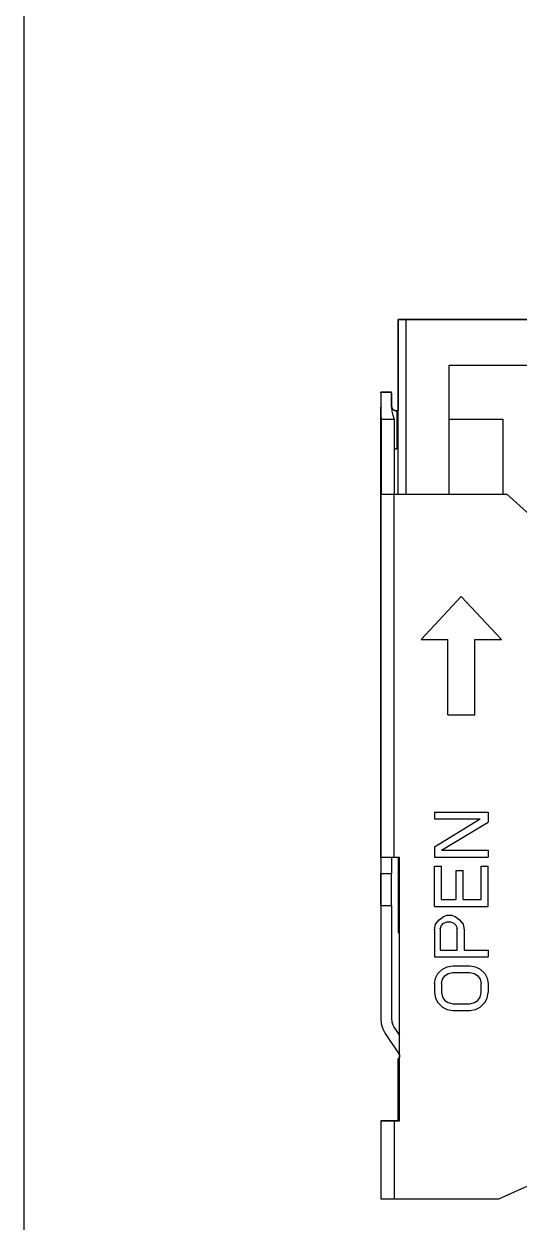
# Model space of a CAD drawing. Header units: inches. Extents: x 0 to 841, y -594 to 0.
# Drawn here: x 320.65 to 339.09, y -253.19 to -208.63 of the extents above; entities that cross this region are included whole.
import ezdxf

# ---------------------------------------------------------------- set-up
doc = ezdxf.new("R2010")
doc.units = ezdxf.units.IN
doc.header["$MEASUREMENT"] = 0

msp = doc.modelspace()

# ---------------------------------------------------------------- linework, layer by layer
at = {"color": 18, "true_color": 0x000000}
for p, q in [((320.646, -164.854), (320.646, -404.854)), ((339.586, -219.626), (334.586, -219.626)), ((334.586, -219.626), (334.586, -223.026)), ((334.586, -226.126), (334.586, -219.626)), ((334.586, -219.626), (334.886, -219.626)), ((334.886, -219.626), (339.586, -219.626)), ((334.886, -226.126), (334.886, -219.626)), ((336.486, -221.326), (339.586, -221.326)), ((336.486, -226.126), (336.486, -221.326)), ((334.336, -222.326), (333.936, -222.326)), ((333.936, -222.326), (333.936, -245.626)), ((333.936, -222.366), (333.936, -222.326)), ((333.936, -222.326), (334.336, -222.326)), ((333.936, -222.366), (333.936, -222.478)), ((334.336, -222.846), (334.336, -222.326)), ((334.336, -222.366), (334.336, -222.326)), ((334.336, -222.366), (334.336, -222.478)), ((333.936, -222.478), (333.936, -222.658)), ((333.936, -222.658), (333.936, -222.89)), ((334.336, -222.478), (334.336, -222.658)), ((334.336, -222.658), (334.336, -222.89)), ((333.936, -239.626), (333.936, -222.89)), ((333.936, -222.89), (333.938, -223.03)), ((333.938, -223.03), (333.944, -223.176)), ((333.944, -223.176), (333.946, -223.326)), ((334.336, -222.826), (334.336, -222.846)), ((334.34, -222.868), (334.336, -222.846)), ((334.336, -222.846), (334.336, -222.846)), ((334.336, -222.846), (334.34, -222.868)), ((334.336, -222.89), (334.352, -223.034)), ((334.336, -222.89), (334.336, -222.89)), ((334.342, -222.876), (334.34, -222.868)), ((334.34, -222.868), (334.342, -222.876)), ((334.354, -222.908), (334.342, -222.876)), ((334.342, -222.876), (334.354, -222.908)), ((334.352, -223.034), (334.39, -223.18)), ((334.36, -222.92), (334.354, -222.908)), ((334.354, -222.908), (334.36, -222.92)), ((334.376, -222.946), (334.36, -222.92)), ((334.36, -222.92), (334.376, -222.946)), ((334.384, -222.958), (334.376, -222.946)), ((334.376, -222.946), (334.384, -222.958)), ((334.406, -222.978), (334.384, -222.958)), ((334.384, -222.958), (334.406, -222.978)), ((334.39, -223.18), (334.436, -223.326)), ((334.418, -222.988), (334.406, -222.978)), ((334.406, -222.978), (334.418, -222.988)), ((334.442, -223.004), (334.418, -222.988)), ((334.418, -222.988), (334.442, -223.004)), ((334.458, -223.01), (334.442, -223.004)), ((334.442, -223.004), (334.458, -223.01)), ((334.486, -223.02), (334.458, -223.01)), ((334.458, -223.01), (334.486, -223.02)), ((334.496, -223.022), (334.486, -223.02)), ((334.486, -223.02), (334.496, -223.022)), ((334.516, -223.026), (334.496, -223.022)), ((334.496, -223.022), (334.516, -223.026)), ((334.586, -223.026), (334.516, -223.026)), ((334.516, -223.026), (334.536, -223.026)), ((334.536, -223.026), (334.586, -223.026)), ((334.536, -223.048), (334.536, -223.026)), ((334.536, -223.048), (334.536, -223.114)), ((334.536, -223.114), (334.536, -223.22)), ((334.536, -223.22), (334.536, -223.358)), ((333.946, -223.326), (333.946, -226.126)), ((333.946, -223.326), (334.436, -223.326)), ((334.436, -223.326), (334.436, -226.126)), ((334.536, -223.358), (334.536, -223.52)), ((334.536, -223.52), (334.536, -223.694)), ((334.536, -223.694), (334.536, -223.87)), ((336.486, -223.326), (338.486, -223.326)), ((338.486, -223.326), (338.486, -226.126)), ((334.536, -223.87), (334.536, -224.038)), ((334.536, -224.038), (334.536, -224.186)), ((334.436, -224.452), (334.454, -224.44)), ((334.436, -224.454), (334.442, -224.45)), ((334.442, -224.45), (334.458, -224.442)), ((334.454, -224.44), (334.458, -224.44)), ((334.458, -224.44), (334.494, -224.428)), ((334.458, -224.442), (334.486, -224.432)), ((334.486, -224.432), (334.496, -224.43)), ((334.494, -224.428), (334.496, -224.426)), ((334.496, -224.426), (334.516, -224.424)), ((334.496, -224.43), (334.516, -224.428)), ((334.516, -224.424), (334.536, -224.424)), ((334.516, -224.428), (334.536, -224.426)), ((334.536, -224.186), (334.536, -224.304)), ((334.536, -224.304), (334.536, -224.384)), ((334.536, -224.384), (334.536, -224.424)), ((334.536, -224.424), (334.536, -224.426)), ((334.536, -224.424), (334.536, -224.424)), ((334.536, -224.426), (334.586, -224.426)), ((334.536, -224.426), (334.536, -224.426)), ((333.946, -226.126), (333.992, -226.126)), ((333.992, -226.126), (334.3, -226.126)), ((333.992, -226.126), (334.07, -226.126)), ((334.07, -226.126), (334.176, -226.126)), ((334.176, -226.126), (334.3, -226.126)), ((334.3, -226.126), (334.436, -226.126)), ((334.436, -226.126), (338.636, -226.126)), ((334.436, -239.626), (334.436, -226.126)), ((338.636, -226.126), (340.636, -227.926)), ((335.436, -231.526), (336.936, -229.926)), ((336.936, -229.926), (338.436, -231.526)), ((335.436, -231.526), (336.436, -231.526)), ((336.436, -234.326), (336.436, -231.526)), ((337.436, -234.326), (337.436, -231.526)), ((337.436, -231.526), (338.436, -231.526)), ((336.436, -234.326), (337.436, -234.326)), ((335.936, -237.952), (337.936, -237.952)), ((335.936, -237.952), (335.936, -238.202)), ((337.936, -237.952), (337.936, -238.326)), ((335.936, -239.242), (337.638, -238.202)), ((335.936, -238.202), (337.638, -238.202)), ((336.192, -239.368), (337.936, -238.326)), ((335.936, -239.242), (335.936, -239.618)), ((333.936, -239.646), (333.936, -239.626)), ((333.936, -239.626), (333.952, -239.626)), ((333.936, -239.646), (333.936, -239.706)), ((333.936, -239.706), (333.936, -239.802)), ((333.952, -239.626), (334.306, -239.626)), ((333.952, -239.626), (334.002, -239.626)), ((334.002, -239.626), (334.082, -239.626)), ((334.082, -239.626), (334.186, -239.626)), ((334.186, -239.626), (334.306, -239.626)), ((334.306, -239.626), (334.436, -239.626)), ((334.336, -239.646), (334.336, -239.626)), ((334.336, -239.646), (334.336, -239.706)), ((334.336, -239.706), (334.336, -239.802)), ((334.436, -239.626), (334.636, -239.626)), ((334.586, -239.626), (334.586, -242.426)), ((334.636, -249.426), (334.636, -239.626)), ((335.936, -239.618), (337.936, -239.618)), ((336.192, -239.368), (337.936, -239.368)), ((337.936, -239.368), (337.936, -239.618)), ((333.936, -239.802), (333.936, -239.926)), ((333.936, -239.926), (333.936, -240.07)), ((333.936, -240.07), (333.936, -240.226)), ((334.336, -239.802), (334.336, -239.926)), ((334.336, -239.926), (334.336, -240.07)), ((334.336, -240.07), (334.336, -240.226)), ((335.936, -239.952), (336.192, -239.952)), ((335.936, -241.452), (335.936, -239.952)), ((336.192, -241.202), (336.192, -239.952)), ((336.744, -240.118), (337, -240.118)), ((336.744, -241.202), (336.744, -240.118)), ((337, -241.202), (337, -240.118)), ((337.68, -239.952), (337.936, -239.952)), ((337.68, -241.202), (337.68, -239.952)), ((337.936, -241.452), (337.936, -239.952)), ((333.936, -241.426), (333.936, -240.226)), ((333.936, -240.226), (334.336, -240.226)), ((334.336, -241.426), (334.336, -240.226)), ((333.936, -241.426), (333.936, -245.626)), ((333.936, -241.426), (334.336, -241.426)), ((334.336, -241.426), (334.336, -245.626)), ((335.936, -241.452), (337.936, -241.452)), ((336.192, -241.202), (336.744, -241.202)), ((337, -241.202), (337.68, -241.202)), ((335.978, -242.118), (336.106, -241.952)), ((336.106, -241.952), (336.276, -241.826)), ((336.276, -241.826), (336.404, -241.784)), ((336.404, -241.784), (336.574, -241.784)), ((336.574, -241.784), (336.702, -241.826)), ((336.702, -241.826), (336.872, -241.952)), ((336.872, -241.952), (337, -242.118)), ((334.586, -242.426), (334.636, -242.476)), ((335.936, -242.326), (335.978, -242.118)), ((335.936, -242.326), (335.936, -243.326)), ((336.148, -242.284), (336.192, -242.16)), ((336.148, -242.284), (336.148, -243.076)), ((336.192, -242.16), (336.276, -242.076)), ((336.276, -242.076), (336.404, -242.034)), ((336.404, -242.034), (336.532, -242.034)), ((336.532, -242.034), (336.66, -242.076)), ((336.66, -242.076), (336.744, -242.16)), ((336.744, -242.16), (336.786, -242.284)), ((336.786, -243.076), (336.786, -242.284)), ((337, -242.118), (337.042, -242.326)), ((337.042, -242.326), (337.042, -243.076)), ((336.148, -243.076), (336.786, -243.076)), ((337.042, -243.076), (337.936, -243.076)), ((337.936, -243.076), (337.936, -243.326)), ((335.936, -243.326), (337.936, -243.326)), ((336.234, -243.784), (336.404, -243.702)), ((336.404, -243.702), (336.616, -243.66)), ((336.616, -243.66), (337.254, -243.66)), ((337.254, -243.66), (337.468, -243.702)), ((337.468, -243.702), (337.638, -243.784)), ((335.936, -244.326), (335.978, -244.118)), ((335.978, -244.118), (336.064, -243.952)), ((336.064, -243.952), (336.234, -243.784)), ((336.192, -244.326), (336.234, -244.16)), ((336.234, -244.16), (336.318, -244.034)), ((336.318, -244.034), (336.446, -243.952)), ((336.446, -243.952), (336.616, -243.91)), ((336.616, -243.91), (337.254, -243.91)), ((337.254, -243.91), (337.426, -243.952)), ((337.426, -243.952), (337.552, -244.034)), ((337.552, -244.034), (337.638, -244.16)), ((337.638, -243.784), (337.808, -243.952)), ((337.638, -244.16), (337.68, -244.326)), ((337.808, -243.952), (337.894, -244.118)), ((337.894, -244.118), (337.936, -244.326)), ((335.936, -244.326), (335.936, -244.66)), ((336.192, -244.326), (336.192, -244.66)), ((337.68, -244.66), (337.68, -244.326)), ((337.936, -244.326), (337.936, -244.66)), ((335.936, -244.66), (335.978, -244.868)), ((335.978, -244.868), (336.064, -245.034)), ((336.064, -245.034), (336.234, -245.202)), ((336.192, -244.66), (336.234, -244.826)), ((336.234, -244.826), (336.318, -244.952)), ((336.318, -244.952), (336.446, -245.034)), ((336.446, -245.034), (336.616, -245.076)), ((336.616, -245.076), (337.254, -245.076)), ((337.254, -245.076), (337.426, -245.034)), ((337.426, -245.034), (337.552, -244.952)), ((337.552, -244.952), (337.638, -244.826)), ((337.638, -244.826), (337.68, -244.66)), ((337.638, -245.202), (337.808, -245.034)), ((337.808, -245.034), (337.894, -244.868)), ((337.894, -244.868), (337.936, -244.66)), ((336.234, -245.202), (336.404, -245.284)), ((336.404, -245.284), (336.616, -245.326)), ((336.616, -245.326), (337.254, -245.326)), ((337.254, -245.326), (337.468, -245.284)), ((337.468, -245.284), (337.638, -245.202)), ((333.936, -245.626), (333.956, -245.822)), ((333.936, -245.626), (333.956, -245.822)), ((333.956, -245.822), (334.014, -246.012)), ((333.956, -245.822), (334.014, -246.012)), ((334.336, -245.626), (334.348, -245.744)), ((334.348, -245.744), (334.382, -245.858)), ((334.382, -245.858), (334.438, -245.962)), ((334.438, -245.962), (334.636, -246.254)), ((334.014, -246.012), (334.106, -246.184)), ((334.014, -246.012), (334.106, -246.184)), ((334.106, -246.184), (334.636, -246.972)), ((334.106, -246.184), (334.636, -246.972)), ((334.636, -247.076), (334.586, -247.126)), ((334.586, -247.126), (334.636, -247.076)), ((334.586, -247.126), (334.586, -249.426)), ((334.586, -249.426), (334.586, -247.126)), ((334.636, -246.972), (334.636, -247.076)), ((334.586, -249.426), (333.936, -249.426)), ((333.936, -249.426), (333.936, -252.326)), ((333.936, -249.426), (333.936, -252.326)), ((333.936, -249.426), (333.952, -249.426)), ((333.952, -249.426), (334.002, -249.426)), ((334.002, -249.426), (334.082, -249.426)), ((334.082, -249.426), (334.186, -249.426)), ((334.186, -249.426), (334.306, -249.426)), ((334.306, -249.426), (334.436, -249.426)), ((334.436, -249.426), (334.636, -249.426)), ((334.436, -249.426), (334.436, -252.326)), ((338.336, -252.326), (340.912, -251.178)), ((338.336, -252.326), (340.912, -251.178)), ((333.936, -252.326), (338.336, -252.326)), ((333.936, -252.326), (333.952, -252.326)), ((333.952, -252.326), (334.002, -252.326)), ((334.002, -252.326), (334.082, -252.326)), ((334.082, -252.326), (334.186, -252.326)), ((334.186, -252.326), (334.306, -252.326)), ((334.306, -252.326), (334.436, -252.326)), ((334.436, -252.326), (338.336, -252.326))]:
    msp.add_line(p, q, dxfattribs=at)
at = {"color": 7, "true_color": 0xffffff}
for p, q in [((339.586, -219.626), (334.586, -219.626)), ((334.586, -219.626), (334.586, -223.026)), ((334.586, -226.126), (334.586, -219.626)), ((334.586, -219.626), (334.886, -219.626)), ((334.886, -219.626), (339.586, -219.626)), ((334.886, -226.126), (334.886, -219.626)), ((336.486, -221.326), (339.586, -221.326)), ((336.486, -226.126), (336.486, -221.326)), ((334.336, -222.326), (333.936, -222.326)), ((333.936, -222.326), (333.936, -245.626)), ((333.936, -222.366), (333.936, -222.326)), ((333.936, -222.326), (334.336, -222.326)), ((333.936, -222.366), (333.936, -222.478)), ((334.336, -222.846), (334.336, -222.326)), ((334.336, -222.366), (334.336, -222.326)), ((334.336, -222.366), (334.336, -222.478)), ((333.936, -222.478), (333.936, -222.658)), ((333.936, -222.658), (333.936, -222.89)), ((334.336, -222.478), (334.336, -222.658)), ((334.336, -222.658), (334.336, -222.89)), ((333.936, -239.626), (333.936, -222.89)), ((333.936, -222.89), (333.938, -223.03)), ((333.938, -223.03), (333.944, -223.176)), ((333.944, -223.176), (333.946, -223.326)), ((334.336, -222.826), (334.336, -222.846)), ((334.34, -222.868), (334.336, -222.846)), ((334.336, -222.846), (334.336, -222.846)), ((334.336, -222.846), (334.34, -222.868)), ((334.336, -222.89), (334.352, -223.034)), ((334.336, -222.89), (334.336, -222.89)), ((334.342, -222.876), (334.34, -222.868)), ((334.34, -222.868), (334.342, -222.876)), ((334.354, -222.908), (334.342, -222.876)), ((334.342, -222.876), (334.354, -222.908)), ((334.352, -223.034), (334.39, -223.18)), ((334.36, -222.92), (334.354, -222.908)), ((334.354, -222.908), (334.36, -222.92)), ((334.376, -222.946), (334.36, -222.92)), ((334.36, -222.92), (334.376, -222.946)), ((334.384, -222.958), (334.376, -222.946)), ((334.376, -222.946), (334.384, -222.958)), ((334.406, -222.978), (334.384, -222.958)), ((334.384, -222.958), (334.406, -222.978)), ((334.39, -223.18), (334.436, -223.326)), ((334.418, -222.988), (334.406, -222.978)), ((334.406, -222.978), (334.418, -222.988)), ((334.442, -223.004), (334.418, -222.988)), ((334.418, -222.988), (334.442, -223.004)), ((334.458, -223.01), (334.442, -223.004)), ((334.442, -223.004), (334.458, -223.01)), ((334.486, -223.02), (334.458, -223.01)), ((334.458, -223.01), (334.486, -223.02)), ((334.496, -223.022), (334.486, -223.02)), ((334.486, -223.02), (334.496, -223.022)), ((334.516, -223.026), (334.496, -223.022)), ((334.496, -223.022), (334.516, -223.026)), ((334.586, -223.026), (334.516, -223.026)), ((334.516, -223.026), (334.536, -223.026)), ((334.536, -223.026), (334.586, -223.026)), ((334.536, -223.048), (334.536, -223.026)), ((334.536, -223.048), (334.536, -223.114)), ((334.536, -223.114), (334.536, -223.22)), ((334.536, -223.22), (334.536, -223.358)), ((333.946, -223.326), (333.946, -226.126)), ((333.946, -223.326), (334.436, -223.326)), ((334.436, -223.326), (334.436, -226.126)), ((334.536, -223.358), (334.536, -223.52)), ((334.536, -223.52), (334.536, -223.694)), ((334.536, -223.694), (334.536, -223.87)), ((336.486, -223.326), (338.486, -223.326)), ((338.486, -223.326), (338.486, -226.126)), ((334.536, -223.87), (334.536, -224.038)), ((334.536, -224.038), (334.536, -224.186)), ((334.436, -224.452), (334.454, -224.44)), ((334.436, -224.454), (334.442, -224.45)), ((334.442, -224.45), (334.458, -224.442)), ((334.454, -224.44), (334.458, -224.44)), ((334.458, -224.44), (334.494, -224.428)), ((334.458, -224.442), (334.486, -224.432)), ((334.486, -224.432), (334.496, -224.43)), ((334.494, -224.428), (334.496, -224.426)), ((334.496, -224.426), (334.516, -224.424)), ((334.496, -224.43), (334.516, -224.428)), ((334.516, -224.424), (334.536, -224.424)), ((334.516, -224.428), (334.536, -224.426)), ((334.536, -224.186), (334.536, -224.304)), ((334.536, -224.304), (334.536, -224.384)), ((334.536, -224.384), (334.536, -224.424)), ((334.536, -224.424), (334.536, -224.426)), ((334.536, -224.424), (334.536, -224.424)), ((334.536, -224.426), (334.586, -224.426)), ((334.536, -224.426), (334.536, -224.426)), ((333.946, -226.126), (333.992, -226.126)), ((333.992, -226.126), (334.3, -226.126)), ((333.992, -226.126), (334.07, -226.126)), ((334.07, -226.126), (334.176, -226.126)), ((334.176, -226.126), (334.3, -226.126)), ((334.3, -226.126), (334.436, -226.126)), ((334.436, -226.126), (338.636, -226.126)), ((334.436, -239.626), (334.436, -226.126)), ((338.636, -226.126), (340.636, -227.926)), ((335.436, -231.526), (336.936, -229.926)), ((336.936, -229.926), (338.436, -231.526)), ((335.436, -231.526), (336.436, -231.526)), ((336.436, -234.326), (336.436, -231.526)), ((337.436, -234.326), (337.436, -231.526)), ((337.436, -231.526), (338.436, -231.526)), ((336.436, -234.326), (337.436, -234.326)), ((335.936, -237.952), (337.936, -237.952)), ((335.936, -237.952), (335.936, -238.202)), ((337.936, -237.952), (337.936, -238.326)), ((335.936, -239.242), (337.638, -238.202)), ((335.936, -238.202), (337.638, -238.202)), ((336.192, -239.368), (337.936, -238.326)), ((335.936, -239.242), (335.936, -239.618)), ((333.936, -239.646), (333.936, -239.626)), ((333.936, -239.626), (333.952, -239.626)), ((333.936, -239.646), (333.936, -239.706)), ((333.936, -239.706), (333.936, -239.802)), ((333.952, -239.626), (334.306, -239.626)), ((333.952, -239.626), (334.002, -239.626)), ((334.002, -239.626), (334.082, -239.626)), ((334.082, -239.626), (334.186, -239.626)), ((334.186, -239.626), (334.306, -239.626)), ((334.306, -239.626), (334.436, -239.626)), ((334.336, -239.646), (334.336, -239.626)), ((334.336, -239.646), (334.336, -239.706)), ((334.336, -239.706), (334.336, -239.802)), ((334.436, -239.626), (334.636, -239.626)), ((334.586, -239.626), (334.586, -242.426)), ((334.636, -249.426), (334.636, -239.626)), ((335.936, -239.618), (337.936, -239.618)), ((336.192, -239.368), (337.936, -239.368)), ((337.936, -239.368), (337.936, -239.618)), ((333.936, -239.802), (333.936, -239.926)), ((333.936, -239.926), (333.936, -240.07)), ((333.936, -240.07), (333.936, -240.226)), ((334.336, -239.802), (334.336, -239.926)), ((334.336, -239.926), (334.336, -240.07)), ((334.336, -240.07), (334.336, -240.226)), ((335.936, -239.952), (336.192, -239.952)), ((335.936, -241.452), (335.936, -239.952)), ((336.192, -241.202), (336.192, -239.952)), ((336.744, -240.118), (337, -240.118)), ((336.744, -241.202), (336.744, -240.118)), ((337, -241.202), (337, -240.118)), ((337.68, -239.952), (337.936, -239.952)), ((337.68, -241.202), (337.68, -239.952)), ((337.936, -241.452), (337.936, -239.952)), ((333.936, -241.426), (333.936, -240.226)), ((333.936, -240.226), (334.336, -240.226)), ((334.336, -241.426), (334.336, -240.226)), ((333.936, -241.426), (333.936, -245.626)), ((333.936, -241.426), (334.336, -241.426)), ((334.336, -241.426), (334.336, -245.626)), ((335.936, -241.452), (337.936, -241.452)), ((336.192, -241.202), (336.744, -241.202)), ((337, -241.202), (337.68, -241.202)), ((335.978, -242.118), (336.106, -241.952)), ((336.106, -241.952), (336.276, -241.826)), ((336.276, -241.826), (336.404, -241.784)), ((336.404, -241.784), (336.574, -241.784)), ((336.574, -241.784), (336.702, -241.826)), ((336.702, -241.826), (336.872, -241.952)), ((336.872, -241.952), (337, -242.118)), ((334.586, -242.426), (334.636, -242.476)), ((335.936, -242.326), (335.978, -242.118)), ((335.936, -242.326), (335.936, -243.326)), ((336.148, -242.284), (336.192, -242.16)), ((336.148, -242.284), (336.148, -243.076)), ((336.192, -242.16), (336.276, -242.076)), ((336.276, -242.076), (336.404, -242.034)), ((336.404, -242.034), (336.532, -242.034)), ((336.532, -242.034), (336.66, -242.076)), ((336.66, -242.076), (336.744, -242.16)), ((336.744, -242.16), (336.786, -242.284)), ((336.786, -243.076), (336.786, -242.284)), ((337, -242.118), (337.042, -242.326)), ((337.042, -242.326), (337.042, -243.076)), ((336.148, -243.076), (336.786, -243.076)), ((337.042, -243.076), (337.936, -243.076)), ((337.936, -243.076), (337.936, -243.326)), ((335.936, -243.326), (337.936, -243.326)), ((336.234, -243.784), (336.404, -243.702)), ((336.404, -243.702), (336.616, -243.66)), ((336.616, -243.66), (337.254, -243.66)), ((337.254, -243.66), (337.468, -243.702)), ((337.468, -243.702), (337.638, -243.784)), ((335.936, -244.326), (335.978, -244.118)), ((335.978, -244.118), (336.064, -243.952)), ((336.064, -243.952), (336.234, -243.784)), ((336.192, -244.326), (336.234, -244.16)), ((336.234, -244.16), (336.318, -244.034)), ((336.318, -244.034), (336.446, -243.952)), ((336.446, -243.952), (336.616, -243.91)), ((336.616, -243.91), (337.254, -243.91)), ((337.254, -243.91), (337.426, -243.952)), ((337.426, -243.952), (337.552, -244.034)), ((337.552, -244.034), (337.638, -244.16)), ((337.638, -243.784), (337.808, -243.952)), ((337.638, -244.16), (337.68, -244.326)), ((337.808, -243.952), (337.894, -244.118)), ((337.894, -244.118), (337.936, -244.326)), ((335.936, -244.326), (335.936, -244.66)), ((336.192, -244.326), (336.192, -244.66)), ((337.68, -244.66), (337.68, -244.326)), ((337.936, -244.326), (337.936, -244.66)), ((335.936, -244.66), (335.978, -244.868)), ((335.978, -244.868), (336.064, -245.034)), ((336.064, -245.034), (336.234, -245.202)), ((336.192, -244.66), (336.234, -244.826)), ((336.234, -244.826), (336.318, -244.952)), ((336.318, -244.952), (336.446, -245.034)), ((336.446, -245.034), (336.616, -245.076)), ((336.616, -245.076), (337.254, -245.076)), ((337.254, -245.076), (337.426, -245.034)), ((337.426, -245.034), (337.552, -244.952)), ((337.552, -244.952), (337.638, -244.826)), ((337.638, -244.826), (337.68, -244.66)), ((337.638, -245.202), (337.808, -245.034)), ((337.808, -245.034), (337.894, -244.868)), ((337.894, -244.868), (337.936, -244.66)), ((336.234, -245.202), (336.404, -245.284)), ((336.404, -245.284), (336.616, -245.326)), ((336.616, -245.326), (337.254, -245.326)), ((337.254, -245.326), (337.468, -245.284)), ((337.468, -245.284), (337.638, -245.202)), ((333.936, -245.626), (333.956, -245.822)), ((333.936, -245.626), (333.956, -245.822)), ((333.956, -245.822), (334.014, -246.012)), ((333.956, -245.822), (334.014, -246.012)), ((334.336, -245.626), (334.348, -245.744)), ((334.348, -245.744), (334.382, -245.858)), ((334.382, -245.858), (334.438, -245.962)), ((334.438, -245.962), (334.636, -246.254)), ((334.014, -246.012), (334.106, -246.184)), ((334.014, -246.012), (334.106, -246.184)), ((334.106, -246.184), (334.636, -246.972)), ((334.106, -246.184), (334.636, -246.972)), ((334.636, -247.076), (334.586, -247.126)), ((334.586, -247.126), (334.636, -247.076)), ((334.586, -247.126), (334.586, -249.426)), ((334.586, -249.426), (334.586, -247.126)), ((334.636, -246.972), (334.636, -247.076)), ((334.586, -249.426), (333.936, -249.426)), ((333.936, -249.426), (333.936, -252.326)), ((333.936, -249.426), (333.936, -252.326)), ((333.936, -249.426), (333.952, -249.426)), ((333.952, -249.426), (334.002, -249.426)), ((334.002, -249.426), (334.082, -249.426)), ((334.082, -249.426), (334.186, -249.426)), ((334.186, -249.426), (334.306, -249.426)), ((334.306, -249.426), (334.436, -249.426)), ((334.436, -249.426), (334.636, -249.426)), ((334.436, -249.426), (334.436, -252.326)), ((338.336, -252.326), (340.912, -251.178)), ((338.336, -252.326), (340.912, -251.178)), ((333.936, -252.326), (338.336, -252.326)), ((333.936, -252.326), (333.952, -252.326)), ((333.952, -252.326), (334.002, -252.326)), ((334.002, -252.326), (334.082, -252.326)), ((334.082, -252.326), (334.186, -252.326)), ((334.186, -252.326), (334.306, -252.326)), ((334.306, -252.326), (334.436, -252.326)), ((334.436, -252.326), (338.336, -252.326))]:
    msp.add_line(p, q, dxfattribs=at)

doc.saveas('drawing.dxf')
